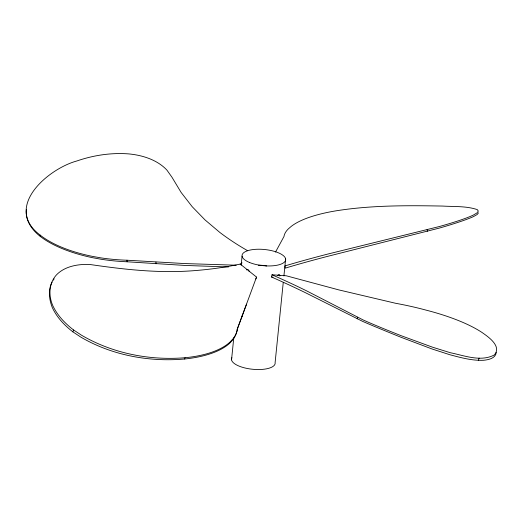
<?xml version="1.0" encoding="UTF-8"?>
<svg xmlns="http://www.w3.org/2000/svg" width="523" height="523" viewBox="0 0 523 523"><rect width="100%" height="100%" fill="white"/><g stroke="black" fill="none" stroke-linecap="round" stroke-linejoin="round"><path stroke-width="0.78" d="M26.392 209.481C25.052 220.392 32.034 230.061 40.278 236.416A105.764 44.906 2.7 0 0 92.702 257.728L101.037 259.238A107.071 47.913 1.3 0 0 127.089 261.781L184.985 265.442L228.414 266.972M231.539 359.824L233.755 337.969M241.155 265.128L242.057 256.224M283.257 282.42L275.118 362.544A21.933 8.113 5.8 0 1 251.936 369.192A21.933 8.113 5.8 0 1 231.898 357.732M283.911 275.941L285.636 258.95M496.275 352.417C495.634 358.412 488.423 359.811 483.514 360.282C472.034 360.772 460.796 357.634 449.806 354.718L432.07 348.991L401.023 337.276A71.324 1.576 21.6 0 1 362.655 321.39L306.328 293.148A371.827 48.417 17 0 0 271.437 276.961L272.032 274.778L286.212 275.771L338.708 289.873L395.591 303.275A107.248 29.425 10.6 0 1 421.329 308.877L429.592 311.048A106.123 31.511 9.5 0 1 482.003 332.465C488.482 336.982 501.89 346.18 494.412 354.914C480.729 362.197 464.417 355.555 450.401 352.744L432.626 347.226L401.429 335.805A71.566 2.798 20.9 0 1 363.06 319.913L306.909 291.017A371.918 50.13 16.8 0 0 272.032 274.778M357.17 318.814L357.608 317.232M478.48 360.321L479.088 358.098M246.549 304.183L237.161 329.503A107.071 46.285 11.3 0 1 232.493 340.205L229.558 343.343A105.764 43.782 9.6 0 1 184.599 359.013C148.911 362.119 111.857 355.307 80.777 337.087L72.893 331.863L73.56 329.961C65.185 323.515 57.654 315.768 53.039 306.145L52.915 305.916C48.495 296.136 48.711 284.048 55.824 275.608A71.566 41.363 28.9 0 1 89.956 264.494C125.291 269.659 161.058 273.647 196.805 270.43L197.524 270.378A371.918 196.694 21.8 0 0 240.214 264.063L256.525 277.072L255.858 278.988M184.599 359.007L185.044 357.739A106.123 45.155 10.6 0 0 230.009 342.062L232.957 338.871A107.248 47.351 12.2 0 0 237.69 327.973L256.525 277.072M237.161 329.503L237.697 327.973M241.763 317.088L242.378 315.349M275.516 252.079L283.996 236.474A107.248 31.308 -0.2 0 1 288.395 228.839L291.278 226.354A106.123 32.942 1.2 0 1 336.23 210.795C371.382 205.219 407.11 205.421 442.595 206.062L443.073 206.088C454.448 206.735 466.307 205.957 477.257 209.599L478.31 211.076L476.996 212.9L473.361 215.058A71.566 6.851 -13 0 1 439.189 226.577L328.235 253.956A371.918 65.538 -8 0 0 284.976 265.913L285.212 268.149A371.827 64.094 -8.2 0 1 328.47 256.139L439.346 228.087A71.324 5.799 -13.9 0 0 473.524 216.561L477.172 214.508L478.499 212.815M53.307 280.165L54.137 278.844M52.091 282.067C47.828 289.958 49.162 299.568 52.32 307.616L52.424 307.812C56.974 317.513 64.479 325.378 72.893 331.863M240.135 264.265L242.071 262.886M185.044 357.739C149.356 360.635 112.465 353.365 81.451 335.171L73.56 329.961M236.239 265.207L184.887 263.572L127.03 260.219A107.248 49.234 0.6 0 1 100.906 257.872L92.578 256.407A106.123 46.586 1.8 0 1 40.153 235.108C3.02 207.213 48.214 168.55 77.241 160.868L77.548 160.738C93.944 155.181 111.34 152.598 128.638 153.893A71.566 45.416 -13.8 0 1 166.968 170.191L171.975 177.245L181.148 192.477L192.196 206.703L205.081 219.961L219.738 232.356A371.918 212.096 -7.6 0 0 247.647 250.707M126.978 260.212L127.128 261.781M271.437 276.961L273.045 277.157M427.147 229.675L427.324 231.297M40.153 235.108L40.278 236.416M155.939 262.088L156.004 263.827M246.549 269.96A1.961 1.412 71.3 0 1 248.105 269.672A1.961 1.412 71.3 0 1 249.196 271.509M277.765 275.51A1.961 1.144 -67.5 0 1 279.204 274.64A1.961 1.144 -67.5 0 1 279.831 276.046M258.454 265.259A12.827 4.74 5.8 0 1 266.658 265.972M249.478 262.461A21.933 8.113 5.8 0 0 285.277 261.036A21.933 8.113 5.8 0 0 256.793 249.262A21.933 8.113 5.8 0 0 249.478 262.461"/></g></svg>
